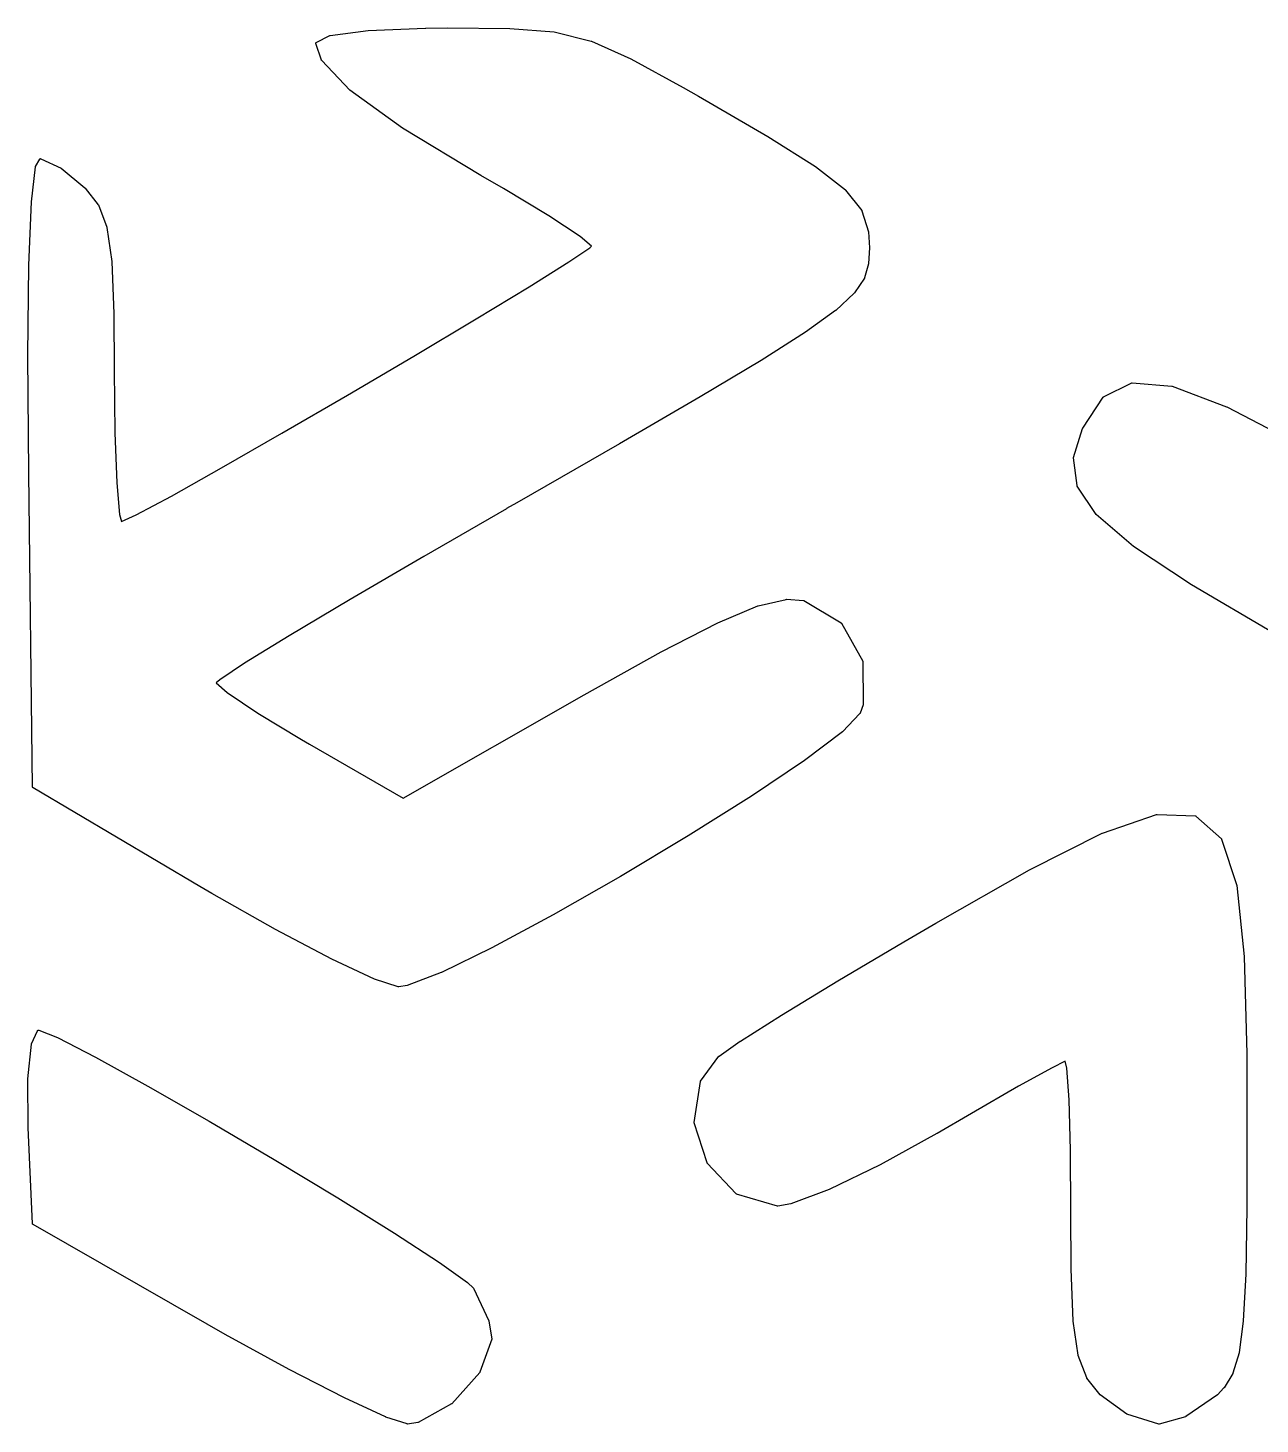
# Model space of a CAD drawing. Extents: x 175 to 215.1, y -115.1 to -74.9.
# Drawn here: x 174.99 to 182.18, y -83.07 to -74.93 of the extents above; entities that cross this region are included whole.
import ezdxf

# ---------------------------------------------------------------- set-up
doc = ezdxf.new("R2010")
doc.units = 0
doc.layers.add('BLACK', color=7, linetype='CONTINUOUS')

msp = doc.modelspace()

# ---------------------------------------------------------------- linework, layer by layer
at = {"layer": 'BLACK', "linetype": 'CONTINUOUS'}
for p, q in [((176.757, -74.9732), (176.978, -74.9442)), ((176.978, -74.9442), (177.313, -74.93)), ((176.978, -74.9442), (176.978, -74.9442)), ((176.978, -74.9442), (176.978, -74.9442)), ((176.978, -74.9442), (176.978, -74.9442)), ((177.313, -74.93), (177.314, -74.93)), ((177.314, -74.93), (177.441, -74.929)), ((177.314, -74.93), (177.314, -74.93)), ((177.314, -74.93), (177.314, -74.93)), ((177.441, -74.929), (177.441, -74.929)), ((177.441, -74.929), (177.803, -74.9322)), ((177.441, -74.929), (177.441, -74.929)), ((177.441, -74.929), (177.441, -74.929)), ((177.803, -74.9322), (177.803, -74.9322)), ((177.803, -74.9322), (177.803, -74.9322)), ((177.803, -74.9322), (177.803, -74.9322)), ((177.803, -74.9322), (178.062, -74.9524)), ((176.672, -75.0177), (176.673, -75.0173)), ((176.672, -75.018), (176.672, -75.0177)), ((176.672, -75.0182), (176.672, -75.018)), ((176.672, -75.0183), (176.672, -75.0182)), ((176.672, -75.0187), (176.672, -75.0183)), ((176.672, -75.019), (176.672, -75.0187)), ((176.672, -75.0191), (176.672, -75.019)), ((176.672, -75.0193), (176.672, -75.0191)), ((176.672, -75.0196), (176.672, -75.0193)), ((176.673, -75.02), (176.672, -75.0196)), ((176.673, -75.0155), (176.674, -75.0154)), ((176.673, -75.0156), (176.673, -75.0155)), ((176.673, -75.0159), (176.673, -75.0156)), ((176.673, -75.0162), (176.673, -75.0159)), ((176.673, -75.0163), (176.673, -75.0162)), ((176.673, -75.0164), (176.673, -75.0163)), ((176.673, -75.0168), (176.673, -75.0164)), ((176.673, -75.0171), (176.673, -75.0168)), ((176.673, -75.0172), (176.673, -75.0171)), ((176.673, -75.0173), (176.673, -75.0172)), ((176.673, -75.0201), (176.673, -75.02)), ((176.673, -75.0202), (176.673, -75.0201)), ((176.673, -75.0203), (176.673, -75.0202)), ((176.706, -75.1171), (176.673, -75.0203)), ((176.674, -75.0147), (176.675, -75.0145)), ((176.674, -75.0148), (176.674, -75.0147)), ((176.674, -75.0149), (176.674, -75.0148)), ((176.674, -75.0152), (176.674, -75.0149)), ((176.674, -75.0154), (176.674, -75.0152)), ((176.675, -75.0142), (176.755, -74.9737)), ((176.675, -75.0143), (176.675, -75.0142)), ((176.675, -75.0145), (176.675, -75.0143)), ((176.675, -75.0143), (176.675, -75.0143)), ((176.755, -74.9735), (176.756, -74.9734)), ((176.755, -74.9736), (176.755, -74.9735)), ((176.755, -74.9737), (176.755, -74.9736)), ((176.756, -74.9733), (176.756, -74.9732)), ((176.756, -74.9732), (176.757, -74.9732)), ((176.756, -74.9734), (176.756, -74.9733)), ((176.756, -74.9734), (176.756, -74.9734)), ((178.062, -74.9524), (178.062, -74.9524)), ((178.062, -74.9524), (178.063, -74.9525)), ((178.063, -74.9525), (178.063, -74.9526)), ((178.063, -74.9526), (178.278, -75.0058)), ((178.278, -75.0058), (178.278, -75.0058)), ((178.278, -75.0058), (178.279, -75.006)), ((178.279, -75.006), (178.279, -75.0061)), ((178.279, -75.0061), (178.51, -75.1084)), ((178.51, -75.1084), (178.51, -75.1084)), ((178.51, -75.1084), (178.51, -75.1085)), ((178.51, -75.1085), (178.51, -75.1086)), ((178.51, -75.1086), (178.815, -75.2758)), ((176.706, -75.1172), (176.706, -75.1171)), ((176.706, -75.1171), (176.706, -75.1171)), ((176.706, -75.1175), (176.706, -75.1172)), ((176.706, -75.1179), (176.706, -75.1175)), ((176.706, -75.118), (176.706, -75.1179)), ((176.707, -75.1184), (176.706, -75.118)), ((176.706, -75.118), (176.706, -75.118)), ((176.707, -75.1187), (176.707, -75.1184)), ((176.707, -75.1188), (176.707, -75.1187)), ((176.707, -75.1189), (176.707, -75.1188)), ((176.707, -75.1188), (176.707, -75.1188)), ((176.87, -75.2915), (176.707, -75.1189)), ((178.815, -75.2758), (178.815, -75.2758)), ((178.815, -75.2758), (178.815, -75.2758)), ((178.815, -75.2758), (178.815, -75.2758)), ((178.815, -75.2758), (178.904, -75.3269)), ((176.871, -75.2918), (176.87, -75.2915)), ((176.871, -75.2921), (176.871, -75.2918)), ((177.178, -75.513), (176.871, -75.2921)), ((176.871, -75.2921), (176.871, -75.2921)), ((178.904, -75.3269), (178.904, -75.3269)), ((178.904, -75.3269), (178.904, -75.3269)), ((178.904, -75.3269), (179.308, -75.5612)), ((177.178, -75.5131), (177.178, -75.513)), ((177.178, -75.5132), (177.178, -75.5131)), ((177.635, -75.7884), (177.178, -75.5132)), ((177.178, -75.5132), (177.178, -75.5132)), ((179.308, -75.5612), (179.308, -75.5612)), ((179.308, -75.5612), (179.308, -75.5613)), ((179.308, -75.5613), (179.308, -75.5613)), ((179.308, -75.5613), (179.586, -75.7366)), ((175.014, -75.9429), (175.039, -75.7391)), ((175.039, -75.7373), (175.063, -75.6936)), ((175.039, -75.7377), (175.039, -75.7373)), ((175.039, -75.738), (175.039, -75.7377)), ((175.039, -75.7381), (175.039, -75.738)), ((175.039, -75.7382), (175.039, -75.7381)), ((175.039, -75.7386), (175.039, -75.7382)), ((175.039, -75.739), (175.039, -75.7386)), ((175.039, -75.7391), (175.039, -75.739)), ((175.063, -75.6925), (175.064, -75.6923)), ((175.063, -75.6928), (175.063, -75.6925)), ((175.063, -75.6929), (175.063, -75.6928)), ((175.063, -75.693), (175.063, -75.6929)), ((175.063, -75.6933), (175.063, -75.693)), ((175.063, -75.6936), (175.063, -75.6933)), ((175.063, -75.6936), (175.063, -75.6936)), ((175.064, -75.6917), (175.065, -75.6916)), ((175.064, -75.6919), (175.064, -75.6917)), ((175.064, -75.6921), (175.064, -75.6919)), ((175.064, -75.6922), (175.064, -75.6921)), ((175.064, -75.6923), (175.064, -75.6922)), ((175.065, -75.6913), (175.066, -75.6912)), ((175.065, -75.6914), (175.065, -75.6913)), ((175.065, -75.6913), (175.065, -75.6913)), ((175.065, -75.6916), (175.065, -75.6914)), ((175.065, -75.6916), (175.065, -75.6916)), ((175.066, -75.6911), (175.066, -75.691)), ((175.066, -75.691), (175.067, -75.691)), ((175.066, -75.6912), (175.066, -75.6911)), ((175.066, -75.6911), (175.066, -75.6911)), ((175.067, -75.691), (175.067, -75.691)), ((175.067, -75.691), (175.067, -75.691)), ((175.067, -75.691), (175.067, -75.691)), ((175.067, -75.691), (175.068, -75.691)), ((175.068, -75.691), (175.068, -75.6911)), ((175.068, -75.6911), (175.068, -75.6911)), ((175.068, -75.6911), (175.068, -75.6912)), ((175.068, -75.6912), (175.069, -75.6912)), ((175.069, -75.6912), (175.069, -75.6914)), ((175.069, -75.6914), (175.069, -75.6915)), ((175.069, -75.6915), (175.187, -75.7462)), ((175.187, -75.7462), (175.187, -75.7462)), ((175.187, -75.7462), (175.187, -75.7463)), ((175.187, -75.7463), (175.188, -75.7463)), ((175.188, -75.7463), (175.188, -75.7465)), ((175.188, -75.7465), (175.188, -75.7467)), ((175.188, -75.7467), (175.188, -75.7468)), ((175.188, -75.7468), (175.188, -75.7469)), ((175.188, -75.7469), (175.326, -75.8615)), ((179.586, -75.7366), (179.586, -75.7366)), ((179.586, -75.7366), (179.586, -75.7368)), ((179.586, -75.7368), (179.586, -75.7369)), ((179.586, -75.7369), (179.76, -75.8737)), ((177.767, -75.8648), (177.635, -75.7884)), ((177.635, -75.7884), (177.635, -75.7884)), ((177.635, -75.7884), (177.635, -75.7884)), ((177.635, -75.7884), (177.635, -75.7884)), ((175.326, -75.8615), (175.326, -75.8619)), ((175.326, -75.8619), (175.327, -75.8622)), ((175.327, -75.8622), (175.404, -75.9595)), ((178.032, -76.0241), (177.767, -75.8648)), ((179.76, -75.8737), (179.76, -75.8738)), ((179.76, -75.8738), (179.76, -75.8738)), ((179.76, -75.8738), (179.761, -75.8739)), ((179.761, -75.8739), (179.761, -75.8742)), ((179.761, -75.8742), (179.761, -75.8745)), ((179.761, -75.8745), (179.761, -75.8745)), ((179.761, -75.8745), (179.761, -75.8746)), ((179.761, -75.8746), (179.856, -75.9935)), ((174.999, -76.3109), (175.014, -75.9433)), ((175.014, -75.9431), (175.014, -75.9429)), ((175.014, -75.9432), (175.014, -75.9431)), ((175.014, -75.9433), (175.014, -75.9432)), ((175.404, -75.9595), (175.404, -75.9595)), ((175.404, -75.9595), (175.404, -75.9597)), ((175.404, -75.9597), (175.404, -75.9599)), ((175.404, -75.9599), (175.404, -75.9601)), ((175.404, -75.9601), (175.404, -75.9603)), ((175.404, -75.9603), (175.405, -75.9606)), ((175.405, -75.9606), (175.405, -75.9608)), ((175.405, -75.9608), (175.454, -76.0907)), ((179.856, -75.9935), (179.856, -75.9936)), ((179.856, -75.9936), (179.856, -75.9939)), ((179.856, -75.9939), (179.856, -75.9942)), ((179.856, -75.9942), (179.856, -75.9943)), ((179.856, -75.9943), (179.856, -75.9944)), ((179.856, -75.9944), (179.856, -75.9948)), ((179.856, -75.9948), (179.857, -75.9951)), ((179.857, -75.9951), (179.894, -76.1168)), ((178.214, -76.1445), (178.032, -76.0241)), ((175.454, -76.0907), (175.454, -76.0908)), ((175.454, -76.0908), (175.454, -76.0908)), ((175.454, -76.0908), (175.454, -76.0909)), ((175.454, -76.0909), (175.455, -76.0913)), ((175.455, -76.0913), (175.455, -76.0917)), ((175.455, -76.0917), (175.455, -76.0918)), ((175.455, -76.0918), (175.455, -76.0918)), ((175.455, -76.0918), (175.483, -76.2906)), ((178.279, -76.2011), (178.214, -76.1445)), ((179.894, -76.1168), (179.894, -76.1168)), ((179.894, -76.1168), (179.894, -76.1169)), ((179.894, -76.1169), (179.894, -76.117)), ((179.894, -76.117), (179.894, -76.1174)), ((179.894, -76.1174), (179.894, -76.1178)), ((179.894, -76.1178), (179.894, -76.1179)), ((179.894, -76.1179), (179.895, -76.118)), ((179.895, -76.118), (179.9, -76.2107)), ((178.148, -76.2934), (178.27, -76.2102)), ((178.27, -76.2102), (178.279, -76.2011)), ((179.9, -76.2112), (179.895, -76.3023)), ((179.9, -76.2107), (179.9, -76.2108)), ((179.9, -76.2108), (179.9, -76.211)), ((179.9, -76.211), (179.9, -76.2112)), ((174.994, -76.8392), (174.999, -76.311)), ((174.999, -76.311), (174.999, -76.3109)), ((174.999, -76.3109), (174.999, -76.3109)), ((174.999, -76.311), (174.999, -76.311)), ((175.483, -76.2906), (175.483, -76.2907)), ((175.483, -76.2907), (175.483, -76.2909)), ((175.483, -76.2909), (175.483, -76.2911)), ((175.483, -76.2911), (175.495, -76.5951)), ((177.917, -76.4373), (178.148, -76.2934)), ((179.895, -76.3034), (179.872, -76.3863)), ((179.895, -76.3023), (179.895, -76.3023)), ((179.895, -76.3023), (179.895, -76.3024)), ((179.895, -76.3024), (179.895, -76.3024)), ((179.895, -76.3024), (179.895, -76.3028)), ((179.895, -76.3028), (179.895, -76.3033)), ((179.895, -76.3033), (179.895, -76.3033)), ((179.895, -76.3033), (179.895, -76.3034)), ((179.871, -76.3877), (179.813, -76.4739)), ((179.872, -76.3873), (179.871, -76.3875)), ((179.871, -76.3875), (179.871, -76.3877)), ((179.872, -76.3863), (179.872, -76.3864)), ((179.872, -76.3864), (179.872, -76.3866)), ((179.872, -76.3866), (179.872, -76.3869)), ((179.872, -76.3869), (179.872, -76.3871)), ((179.872, -76.3871), (179.872, -76.3873)), ((177.607, -76.6255), (177.917, -76.4373)), ((179.812, -76.4748), (179.704, -76.5756)), ((179.813, -76.4748), (179.812, -76.4748)), ((179.813, -76.4739), (179.813, -76.474)), ((179.813, -76.474), (179.813, -76.474)), ((179.813, -76.474), (179.813, -76.4741)), ((179.813, -76.4741), (179.813, -76.4744)), ((179.813, -76.4744), (179.813, -76.4747)), ((179.813, -76.4747), (179.813, -76.4748)), ((179.703, -76.576), (179.528, -76.7027)), ((179.704, -76.5756), (179.703, -76.5758)), ((179.703, -76.5758), (179.703, -76.576)), ((179.704, -76.5756), (179.704, -76.5756)), ((175.495, -76.5951), (175.495, -76.5952)), ((175.495, -76.5952), (175.495, -76.5952)), ((175.495, -76.5952), (175.495, -76.5953)), ((175.495, -76.5953), (175.497, -76.9236)), ((177.244, -76.8414), (177.607, -76.6255)), ((179.528, -76.7029), (179.27, -76.867)), ((179.528, -76.7027), (179.528, -76.7028)), ((179.528, -76.7028), (179.528, -76.7028)), ((179.528, -76.7028), (179.528, -76.7029)), ((174.994, -76.8393), (174.994, -76.8392)), ((174.994, -76.8392), (174.994, -76.8392)), ((174.994, -76.8392), (174.994, -76.8392)), ((174.999, -77.5249), (174.994, -76.8393)), ((176.858, -77.0689), (177.244, -76.8414)), ((177.244, -76.8414), (177.244, -76.8414)), ((179.27, -76.8671), (178.914, -77.08)), ((179.27, -76.867), (179.27, -76.8671)), ((179.27, -76.8671), (179.27, -76.8671)), ((179.27, -76.8671), (179.27, -76.8671)), ((175.497, -76.9236), (175.497, -76.9236)), ((175.497, -76.9236), (175.501, -77.2885)), ((181.265, -77.0802), (181.43, -76.9984)), ((181.43, -76.9981), (181.431, -76.998)), ((181.43, -76.9982), (181.43, -76.9981)), ((181.43, -76.9983), (181.43, -76.9982)), ((181.43, -76.9984), (181.43, -76.9983)), ((181.431, -76.998), (181.431, -76.9979)), ((181.431, -76.9979), (181.431, -76.9979)), ((181.431, -76.9979), (181.432, -76.9979)), ((181.431, -76.998), (181.431, -76.998)), ((181.432, -76.9979), (181.432, -76.9978)), ((181.432, -76.9978), (181.432, -76.9979)), ((181.432, -76.9979), (181.432, -76.9978)), ((181.432, -76.9978), (181.663, -77.0162)), ((181.663, -77.0162), (181.663, -77.0162)), ((181.663, -77.0162), (181.663, -77.0162)), ((181.663, -77.0162), (181.664, -77.0163)), ((181.664, -77.0163), (181.664, -77.0163)), ((181.664, -77.0163), (181.664, -77.0164)), ((181.664, -77.0164), (181.664, -77.0165)), ((181.664, -77.0165), (181.665, -77.0165)), ((181.665, -77.0165), (181.983, -77.137)), ((176.475, -77.2916), (176.858, -77.0689)), ((176.858, -77.0689), (176.858, -77.0689)), ((176.858, -77.0689), (176.858, -77.0689)), ((178.914, -77.08), (178.444, -77.353)), ((178.914, -77.08), (178.914, -77.08)), ((181.144, -77.2619), (181.263, -77.0819)), ((181.263, -77.0818), (181.264, -77.0816)), ((181.263, -77.0819), (181.263, -77.0818)), ((181.264, -77.0809), (181.265, -77.0807)), ((181.264, -77.0811), (181.264, -77.0809)), ((181.264, -77.0812), (181.264, -77.0811)), ((181.264, -77.0813), (181.264, -77.0812)), ((181.264, -77.0816), (181.264, -77.0813)), ((181.265, -77.0803), (181.265, -77.0802)), ((181.265, -77.0805), (181.265, -77.0803)), ((181.265, -77.0806), (181.265, -77.0805)), ((181.265, -77.0807), (181.265, -77.0806)), ((181.983, -77.137), (181.983, -77.137)), ((181.983, -77.137), (181.984, -77.1371)), ((181.984, -77.1371), (181.984, -77.1372)), ((181.984, -77.1372), (182.412, -77.3617)), ((175.501, -77.2885), (175.512, -77.5807)), ((176.123, -77.4932), (176.475, -77.2916)), ((176.475, -77.2916), (176.475, -77.2916)), ((181.091, -77.4334), (181.143, -77.2632)), ((181.143, -77.2631), (181.144, -77.263)), ((181.143, -77.2632), (181.143, -77.2631)), ((181.144, -77.2621), (181.144, -77.2619)), ((181.144, -77.2622), (181.144, -77.2621)), ((181.144, -77.2625), (181.144, -77.2622)), ((181.144, -77.2628), (181.144, -77.2625)), ((181.144, -77.263), (181.144, -77.2628)), ((178.444, -77.353), (177.844, -77.6974)), ((178.444, -77.353), (178.444, -77.353)), ((178.444, -77.353), (178.444, -77.353)), ((181.091, -77.4335), (181.091, -77.4334)), ((181.091, -77.4334), (181.091, -77.4334)), ((181.091, -77.4339), (181.091, -77.4335)), ((181.091, -77.4344), (181.091, -77.4339)), ((181.091, -77.4349), (181.091, -77.4344)), ((181.091, -77.4344), (181.091, -77.4344)), ((181.091, -77.4344), (181.091, -77.4344)), ((181.091, -77.4353), (181.091, -77.4349)), ((181.091, -77.4354), (181.091, -77.4353)), ((181.091, -77.4355), (181.091, -77.4354)), ((181.091, -77.4354), (181.091, -77.4354)), ((181.111, -77.5969), (181.091, -77.4355)), ((174.999, -77.525), (174.999, -77.5249)), ((175.021, -79.3539), (174.999, -77.525)), ((175.831, -77.6574), (176.123, -77.4932)), ((175.512, -77.5807), (175.528, -77.7648)), ((181.111, -77.5971), (181.111, -77.5969)), ((181.111, -77.5972), (181.111, -77.5971)), ((181.111, -77.5976), (181.111, -77.5972)), ((181.112, -77.5979), (181.111, -77.5976)), ((181.112, -77.598), (181.112, -77.5979)), ((181.112, -77.5982), (181.112, -77.598)), ((181.112, -77.5985), (181.112, -77.5982)), ((181.112, -77.5988), (181.112, -77.5985)), ((181.112, -77.5989), (181.112, -77.5988)), ((181.112, -77.599), (181.112, -77.5989)), ((181.112, -77.5991), (181.112, -77.599)), ((181.223, -77.7644), (181.112, -77.5991)), ((175.626, -77.7677), (175.831, -77.6574)), ((177.844, -77.6974), (177.785, -77.7311)), ((177.844, -77.6974), (177.844, -77.6974)), ((175.528, -77.7648), (175.54, -77.8058)), ((175.54, -77.8058), (175.626, -77.7677)), ((177.785, -77.7312), (177.303, -78.0094)), ((177.785, -77.7311), (177.785, -77.7312)), ((181.223, -77.7645), (181.223, -77.7644)), ((181.223, -77.7647), (181.223, -77.7645)), ((181.223, -77.7649), (181.223, -77.7647)), ((181.223, -77.7652), (181.223, -77.7649)), ((181.223, -77.7653), (181.223, -77.7652)), ((181.223, -77.7654), (181.223, -77.7653)), ((181.44, -77.9516), (181.223, -77.7654)), ((181.223, -77.7654), (181.223, -77.7654)), ((181.44, -77.9517), (181.44, -77.9516)), ((181.44, -77.9519), (181.44, -77.9517)), ((181.44, -77.952), (181.44, -77.9519)), ((181.779, -78.1758), (181.44, -77.952)), ((177.303, -78.0094), (176.873, -78.2606)), ((177.303, -78.0094), (177.303, -78.0094)), ((181.779, -78.1759), (181.779, -78.1758)), ((181.779, -78.176), (181.779, -78.1759)), ((181.779, -78.1759), (181.779, -78.1759)), ((182.255, -78.4545), (181.779, -78.176)), ((176.873, -78.2606), (176.518, -78.4724)), ((179.251, -78.298), (179.415, -78.2597)), ((179.415, -78.2597), (179.415, -78.2596)), ((179.415, -78.2596), (179.415, -78.2596)), ((179.415, -78.2596), (179.416, -78.2596)), ((179.415, -78.2597), (179.415, -78.2597)), ((179.416, -78.2596), (179.416, -78.2595)), ((179.416, -78.2595), (179.416, -78.2596)), ((179.416, -78.2596), (179.416, -78.2596)), ((179.416, -78.2596), (179.516, -78.2662)), ((179.516, -78.2662), (179.516, -78.2662)), ((179.516, -78.2662), (179.516, -78.2662)), ((179.516, -78.2662), (179.516, -78.2662)), ((179.516, -78.2662), (179.516, -78.2663)), ((179.516, -78.2663), (179.517, -78.2664)), ((179.517, -78.2664), (179.517, -78.2664)), ((179.517, -78.2664), (179.517, -78.2665)), ((179.517, -78.2665), (179.517, -78.2666)), ((179.517, -78.2666), (179.518, -78.2667)), ((179.518, -78.2667), (179.518, -78.2668)), ((179.518, -78.2668), (179.518, -78.2669)), ((179.518, -78.2669), (179.735, -78.3971)), ((179.016, -78.3968), (179.25, -78.2983)), ((179.25, -78.2983), (179.251, -78.2982)), ((179.251, -78.2981), (179.251, -78.298)), ((179.251, -78.2982), (179.251, -78.2981)), ((178.686, -78.566), (179.016, -78.397)), ((179.016, -78.3969), (179.016, -78.3968)), ((179.016, -78.397), (179.016, -78.3969)), ((179.016, -78.3969), (179.016, -78.3969)), ((179.735, -78.3971), (179.735, -78.3971)), ((179.735, -78.3971), (179.735, -78.3973)), ((179.735, -78.3973), (179.735, -78.3974)), ((179.735, -78.3974), (179.735, -78.3976)), ((179.735, -78.3976), (179.736, -78.3977)), ((179.736, -78.3977), (179.736, -78.3979)), ((179.736, -78.3979), (179.736, -78.3981)), ((179.736, -78.3981), (179.736, -78.3983)), ((179.736, -78.3983), (179.736, -78.3984)), ((179.736, -78.3984), (179.736, -78.3987)), ((179.736, -78.3987), (179.737, -78.3989)), ((179.737, -78.3989), (179.862, -78.6204)), ((176.518, -78.4724), (176.257, -78.6325)), ((178.238, -78.816), (178.686, -78.5661)), ((178.686, -78.5661), (178.686, -78.566)), ((178.686, -78.5661), (178.686, -78.5661)), ((178.686, -78.5661), (178.686, -78.5661)), ((176.257, -78.6325), (176.112, -78.7284)), ((179.862, -78.6204), (179.862, -78.6205)), ((179.862, -78.6205), (179.862, -78.6207)), ((179.862, -78.6207), (179.862, -78.6209)), ((179.862, -78.6209), (179.862, -78.6212)), ((179.862, -78.6212), (179.862, -78.6214)), ((179.862, -78.6214), (179.862, -78.6216)), ((179.862, -78.6216), (179.862, -78.6219)), ((179.862, -78.6219), (179.862, -78.6221)), ((179.862, -78.6221), (179.862, -78.6223)), ((179.862, -78.6223), (179.862, -78.6226)), ((179.862, -78.6226), (179.862, -78.6228)), ((179.862, -78.6228), (179.864, -78.8721)), ((176.112, -78.7284), (176.092, -78.7459)), ((176.092, -78.7459), (176.156, -78.8035)), ((176.156, -78.8035), (176.335, -78.923)), ((177.182, -79.418), (178.238, -78.816)), ((178.238, -78.816), (178.238, -78.816)), ((178.238, -78.816), (178.238, -78.816)), ((176.335, -78.923), (176.589, -79.077)), ((179.845, -78.9258), (179.743, -79.0319)), ((179.846, -78.9242), (179.845, -78.9244)), ((179.845, -78.9244), (179.845, -78.925)), ((179.845, -78.925), (179.845, -78.925)), ((179.845, -78.925), (179.845, -78.925)), ((179.845, -78.925), (179.845, -78.9253)), ((179.845, -78.9253), (179.845, -78.9258)), ((179.845, -78.9258), (179.845, -78.9258)), ((179.845, -78.9258), (179.845, -78.9258)), ((179.864, -78.8739), (179.846, -78.9241)), ((179.846, -78.9241), (179.846, -78.9241)), ((179.846, -78.9241), (179.846, -78.9241)), ((179.846, -78.9241), (179.846, -78.9242)), ((179.864, -78.8721), (179.864, -78.8722)), ((179.864, -78.8722), (179.864, -78.8726)), ((179.864, -78.8726), (179.864, -78.8729)), ((179.864, -78.8729), (179.864, -78.873)), ((179.864, -78.873), (179.864, -78.8732)), ((179.864, -78.8732), (179.864, -78.8735)), ((179.864, -78.8735), (179.864, -78.8739)), ((176.589, -79.077), (176.636, -79.1038)), ((179.743, -79.0324), (179.522, -79.1984)), ((179.743, -79.0319), (179.743, -79.0319)), ((179.743, -79.0319), (179.743, -79.0322)), ((179.743, -79.0322), (179.743, -79.0324)), ((176.636, -79.1038), (177.182, -79.418)), ((179.522, -79.1986), (179.212, -79.4063)), ((179.522, -79.1984), (179.522, -79.1984)), ((179.522, -79.1984), (179.522, -79.1985)), ((179.522, -79.1985), (179.522, -79.1986)), ((175.021, -79.354), (175.021, -79.3539)), ((175.021, -79.3541), (175.021, -79.354)), ((175.021, -79.3545), (175.021, -79.3541)), ((175.021, -79.3549), (175.021, -79.3545)), ((175.021, -79.355), (175.021, -79.3549)), ((175.021, -79.3551), (175.021, -79.355)), ((175.022, -79.3554), (175.021, -79.3551)), ((175.022, -79.3558), (175.022, -79.3554)), ((175.022, -79.3559), (175.022, -79.3558)), ((175.022, -79.356), (175.022, -79.3559)), ((175.022, -79.3563), (175.022, -79.356)), ((175.022, -79.3567), (175.022, -79.3563)), ((175.022, -79.3568), (175.022, -79.3567)), ((175.022, -79.3567), (175.022, -79.3567)), ((175.023, -79.3571), (175.022, -79.3568)), ((175.023, -79.3574), (175.023, -79.3571)), ((175.023, -79.3575), (175.023, -79.3574)), ((175.023, -79.3578), (175.023, -79.3575)), ((175.023, -79.3575), (175.023, -79.3575)), ((175.024, -79.358), (175.023, -79.3578)), ((175.024, -79.3581), (175.024, -79.358)), ((175.024, -79.3582), (175.024, -79.3581)), ((175.024, -79.3581), (175.024, -79.3581)), ((175.997, -79.9339), (175.024, -79.3582)), ((179.212, -79.4064), (178.844, -79.6376)), ((179.212, -79.4063), (179.212, -79.4063)), ((179.212, -79.4063), (179.212, -79.4063)), ((179.212, -79.4063), (179.212, -79.4064)), ((181.259, -79.6224), (181.575, -79.5145)), ((181.575, -79.5144), (181.576, -79.5143)), ((181.575, -79.5145), (181.575, -79.5144)), ((181.575, -79.5145), (181.575, -79.5145)), ((181.576, -79.5143), (181.577, -79.5142)), ((181.576, -79.5143), (181.576, -79.5143)), ((181.576, -79.5143), (181.576, -79.5143)), ((181.576, -79.5143), (181.576, -79.5143)), ((181.577, -79.5142), (181.801, -79.522)), ((181.801, -79.522), (181.801, -79.522)), ((181.801, -79.522), (181.802, -79.5221)), ((181.802, -79.5221), (181.802, -79.5221)), ((181.802, -79.5221), (181.802, -79.5221)), ((181.802, -79.5221), (181.802, -79.5222)), ((181.802, -79.5222), (181.803, -79.5222)), ((181.803, -79.5222), (181.803, -79.5223)), ((181.803, -79.5223), (181.803, -79.5224)), ((181.803, -79.5224), (181.803, -79.5225)), ((181.803, -79.5225), (181.803, -79.5226)), ((181.803, -79.5226), (181.804, -79.5227)), ((181.804, -79.5227), (181.804, -79.5229)), ((181.804, -79.5229), (181.804, -79.523)), ((181.804, -79.523), (181.804, -79.5231)), ((181.804, -79.5231), (181.804, -79.5233)), ((181.804, -79.5233), (181.953, -79.6564)), ((178.844, -79.6377), (178.449, -79.8743)), ((178.844, -79.6376), (178.844, -79.6377)), ((178.844, -79.6377), (178.844, -79.6377)), ((178.844, -79.6377), (178.844, -79.6377)), ((180.834, -79.8365), (181.258, -79.6227)), ((181.258, -79.6226), (181.259, -79.6225)), ((181.258, -79.6227), (181.258, -79.6226)), ((181.259, -79.6225), (181.259, -79.6224)), ((181.953, -79.6564), (181.953, -79.6565)), ((181.953, -79.6565), (181.953, -79.6567)), ((181.953, -79.6567), (181.953, -79.6569)), ((181.953, -79.6569), (181.953, -79.6571)), ((181.953, -79.6571), (181.954, -79.6572)), ((181.954, -79.6572), (181.954, -79.6575)), ((181.954, -79.6575), (181.954, -79.6577)), ((181.954, -79.6577), (181.954, -79.6579)), ((181.954, -79.6579), (181.954, -79.658)), ((181.954, -79.658), (181.954, -79.6583)), ((181.954, -79.6583), (181.954, -79.6586)), ((181.954, -79.6586), (182.042, -79.9268)), ((178.449, -79.8743), (178.057, -80.0981)), ((178.449, -79.8743), (178.449, -79.8743)), ((178.449, -79.8743), (178.449, -79.8743)), ((178.449, -79.8743), (178.449, -79.8743)), ((180.288, -80.1468), (180.834, -79.8367)), ((180.834, -79.8366), (180.834, -79.8365)), ((180.834, -79.8367), (180.834, -79.8366)), ((180.834, -79.8366), (180.834, -79.8366)), ((176.066, -79.9745), (175.997, -79.9339)), ((175.997, -79.9339), (175.997, -79.9339)), ((175.997, -79.9339), (175.997, -79.9339)), ((176.067, -79.9745), (176.066, -79.9745)), ((176.066, -79.9745), (176.066, -79.9745)), ((176.067, -79.9746), (176.067, -79.9745)), ((176.438, -80.1847), (176.067, -79.9746)), ((182.042, -79.9268), (182.042, -79.9269)), ((182.042, -79.9269), (182.042, -79.9269)), ((182.042, -79.9269), (182.042, -79.9269)), ((182.042, -79.9269), (182.042, -79.9269)), ((182.042, -79.9269), (182.042, -79.9278)), ((182.042, -79.9278), (182.042, -79.9278)), ((182.042, -79.9278), (182.042, -79.9278)), ((182.042, -79.9278), (182.086, -80.3408)), ((178.056, -80.0982), (177.698, -80.2909)), ((178.057, -80.0981), (178.056, -80.0982)), ((178.056, -80.0982), (178.056, -80.0982)), ((178.056, -80.0982), (178.056, -80.0982)), ((180.101, -80.2552), (180.287, -80.1468)), ((180.287, -80.1468), (180.287, -80.1468)), ((180.287, -80.1468), (180.288, -80.1468)), ((176.438, -80.1848), (176.438, -80.1847)), ((176.438, -80.1847), (176.438, -80.1847)), ((176.438, -80.1847), (176.438, -80.1847)), ((176.765, -80.3566), (176.438, -80.1848)), ((177.698, -80.291), (177.405, -80.4346)), ((177.698, -80.2909), (177.698, -80.291)), ((177.698, -80.291), (177.698, -80.291)), ((177.698, -80.291), (177.698, -80.291)), ((179.716, -80.4832), (180.101, -80.2552)), ((180.101, -80.2552), (180.101, -80.2552)), ((180.101, -80.2552), (180.101, -80.2552)), ((176.765, -80.3567), (176.765, -80.3566)), ((176.765, -80.3566), (176.765, -80.3566)), ((177.015, -80.4734), (176.765, -80.3567)), ((176.765, -80.3567), (176.765, -80.3567)), ((182.086, -80.3408), (182.086, -80.3409)), ((182.086, -80.3409), (182.086, -80.3411)), ((182.086, -80.3411), (182.086, -80.3412)), ((182.086, -80.3412), (182.1, -80.9087)), ((177.015, -80.4735), (177.015, -80.4734)), ((177.015, -80.4736), (177.015, -80.4735)), ((177.153, -80.5185), (177.015, -80.4736)), ((177.015, -80.4736), (177.015, -80.4736)), ((177.404, -80.4348), (177.206, -80.5109)), ((177.405, -80.4346), (177.404, -80.4347)), ((177.404, -80.4347), (177.404, -80.4348)), ((177.405, -80.4346), (177.405, -80.4346)), ((179.388, -80.6826), (179.716, -80.4832)), ((179.716, -80.4832), (179.716, -80.4832)), ((179.716, -80.4832), (179.716, -80.4832)), ((177.154, -80.5185), (177.153, -80.5185)), ((177.153, -80.5185), (177.153, -80.5185)), ((177.154, -80.5186), (177.154, -80.5185)), ((177.154, -80.5187), (177.154, -80.5186)), ((177.155, -80.5187), (177.154, -80.5187)), ((177.154, -80.5187), (177.154, -80.5187)), ((177.154, -80.5187), (177.154, -80.5187)), ((177.156, -80.5186), (177.155, -80.5187)), ((177.155, -80.5187), (177.155, -80.5187)), ((177.155, -80.5187), (177.155, -80.5187)), ((177.155, -80.5187), (177.155, -80.5187)), ((177.205, -80.5112), (177.156, -80.5186)), ((177.206, -80.5111), (177.205, -80.5112)), ((177.205, -80.5112), (177.205, -80.5112)), ((177.205, -80.5112), (177.205, -80.5112)), ((177.206, -80.5109), (177.206, -80.5109)), ((177.206, -80.5109), (177.206, -80.5109)), ((177.206, -80.5109), (177.206, -80.511)), ((177.206, -80.511), (177.206, -80.5111)), ((179.148, -80.835), (179.388, -80.6827)), ((179.388, -80.6827), (179.388, -80.6826)), ((179.388, -80.6826), (179.388, -80.6826)), ((179.388, -80.6826), (179.388, -80.6826)), ((175.014, -80.8506), (175.05, -80.7739)), ((175.05, -80.7736), (175.051, -80.7733)), ((175.05, -80.7738), (175.05, -80.7736)), ((175.05, -80.7739), (175.05, -80.7738)), ((175.051, -80.7723), (175.052, -80.7721)), ((175.051, -80.7724), (175.051, -80.7723)), ((175.051, -80.7725), (175.051, -80.7724)), ((175.051, -80.7728), (175.051, -80.7725)), ((175.051, -80.773), (175.051, -80.7728)), ((175.051, -80.7732), (175.051, -80.773)), ((175.051, -80.7733), (175.051, -80.7732)), ((175.052, -80.7716), (175.053, -80.7714)), ((175.052, -80.7717), (175.052, -80.7716)), ((175.052, -80.7718), (175.052, -80.7717)), ((175.052, -80.7719), (175.052, -80.7718)), ((175.052, -80.7721), (175.052, -80.7719)), ((175.053, -80.7712), (175.054, -80.7711)), ((175.053, -80.7713), (175.053, -80.7712)), ((175.053, -80.7714), (175.053, -80.7713)), ((175.053, -80.7714), (175.053, -80.7714)), ((175.054, -80.7711), (175.054, -80.771)), ((175.054, -80.771), (175.054, -80.771)), ((175.054, -80.771), (175.055, -80.771)), ((175.054, -80.7711), (175.054, -80.7711)), ((175.055, -80.771), (175.055, -80.771)), ((175.055, -80.771), (175.055, -80.7711)), ((175.055, -80.771), (175.055, -80.771)), ((175.055, -80.7711), (175.056, -80.7711)), ((175.056, -80.7711), (175.056, -80.7711)), ((175.056, -80.7711), (175.056, -80.7712)), ((175.056, -80.7712), (175.056, -80.7713)), ((175.056, -80.7713), (175.057, -80.7713)), ((175.057, -80.7713), (175.166, -80.8135)), ((174.994, -81.0542), (175.014, -80.8523)), ((175.014, -80.851), (175.014, -80.8506)), ((175.014, -80.8513), (175.014, -80.851)), ((175.014, -80.8514), (175.014, -80.8513)), ((175.014, -80.8516), (175.014, -80.8514)), ((175.014, -80.8519), (175.014, -80.8516)), ((175.014, -80.8522), (175.014, -80.8519)), ((175.014, -80.8523), (175.014, -80.8522)), ((175.166, -80.8135), (175.166, -80.8135)), ((175.166, -80.8135), (175.166, -80.8136)), ((175.166, -80.8136), (175.166, -80.8137)), ((175.166, -80.8137), (175.389, -80.9281)), ((179.024, -80.9222), (179.147, -80.8352)), ((179.147, -80.8352), (179.147, -80.8351)), ((179.147, -80.8351), (179.148, -80.8351)), ((179.148, -80.8351), (179.148, -80.835)), ((175.389, -80.9281), (175.389, -80.9282)), ((175.389, -80.9282), (175.389, -80.9282)), ((175.389, -80.9282), (175.389, -80.9282)), ((175.389, -80.9282), (175.694, -81.0969)), ((178.916, -81.0686), (179.023, -80.9233)), ((179.023, -80.9227), (179.024, -80.9225)), ((179.023, -80.9228), (179.023, -80.9227)), ((179.023, -80.923), (179.023, -80.9228)), ((179.023, -80.9232), (179.023, -80.923)), ((179.023, -80.9233), (179.023, -80.9232)), ((179.024, -80.9223), (179.024, -80.9222)), ((179.024, -80.9225), (179.024, -80.9223)), ((181.042, -80.9526), (180.965, -80.99)), ((181.052, -80.993), (181.042, -80.9526)), ((182.1, -80.9087), (182.1, -80.9088)), ((182.1, -80.9088), (182.1, -80.9088)), ((182.1, -80.9088), (182.1, -80.9088)), ((182.1, -80.9088), (182.101, -81.2695)), ((174.994, -81.0544), (174.994, -81.0542)), ((174.994, -81.0546), (174.994, -81.0544)), ((180.965, -80.99), (180.77, -81.0981)), ((181.064, -81.1773), (181.052, -80.993)), ((174.994, -81.0547), (174.994, -81.0546)), ((174.996, -81.338), (174.994, -81.0547)), ((175.694, -81.0969), (175.694, -81.097)), ((175.694, -81.097), (175.694, -81.097)), ((175.694, -81.097), (176.051, -81.302)), ((178.878, -81.3087), (178.915, -81.0708)), ((178.915, -81.069), (178.916, -81.0688)), ((178.915, -81.0692), (178.915, -81.069)), ((178.915, -81.0695), (178.915, -81.0692)), ((178.915, -81.0696), (178.915, -81.0695)), ((178.915, -81.0698), (178.915, -81.0696)), ((178.915, -81.0701), (178.915, -81.0698)), ((178.915, -81.0704), (178.915, -81.0701)), ((178.915, -81.0706), (178.915, -81.0704)), ((178.915, -81.0708), (178.915, -81.0706)), ((178.915, -81.0708), (178.915, -81.0708)), ((178.916, -81.0688), (178.916, -81.0686)), ((180.77, -81.0981), (180.495, -81.2559)), ((181.072, -81.4695), (181.064, -81.1773)), ((180.495, -81.2559), (180.295, -81.373)), ((182.101, -81.2695), (182.1, -81.8024)), ((182.101, -81.2695), (182.101, -81.2695)), ((174.996, -81.3381), (174.996, -81.338)), ((174.996, -81.338), (174.996, -81.338)), ((174.996, -81.3382), (174.996, -81.3381)), ((175.021, -81.9001), (174.996, -81.3382)), ((176.051, -81.302), (176.051, -81.302)), ((176.051, -81.302), (176.051, -81.302)), ((176.051, -81.302), (176.43, -81.5253)), ((178.878, -81.3089), (178.878, -81.3087)), ((178.878, -81.309), (178.878, -81.3089)), ((178.878, -81.3094), (178.878, -81.309)), ((178.878, -81.3097), (178.878, -81.3094)), ((178.878, -81.3099), (178.878, -81.3097)), ((178.878, -81.31), (178.878, -81.3099)), ((178.878, -81.3103), (178.878, -81.31)), ((178.879, -81.3107), (178.878, -81.3103)), ((178.879, -81.3108), (178.879, -81.3107)), ((178.879, -81.311), (178.879, -81.3108)), ((178.954, -81.5447), (178.879, -81.311)), ((178.879, -81.311), (178.879, -81.311)), ((180.294, -81.373), (179.963, -81.5559)), ((180.295, -81.373), (180.294, -81.373)), ((180.294, -81.373), (180.294, -81.373)), ((180.294, -81.373), (180.294, -81.373)), ((176.43, -81.5253), (176.43, -81.5254)), ((176.43, -81.5254), (176.43, -81.5254)), ((176.43, -81.5254), (176.8, -81.749)), ((181.075, -81.8343), (181.072, -81.4695)), ((178.954, -81.5448), (178.954, -81.5447)), ((178.954, -81.5449), (178.954, -81.5448)), ((178.955, -81.5453), (178.954, -81.5449)), ((178.955, -81.5456), (178.955, -81.5453)), ((178.955, -81.5457), (178.955, -81.5456)), ((178.955, -81.5458), (178.955, -81.5457)), ((178.955, -81.5461), (178.955, -81.5458)), ((178.955, -81.5464), (178.955, -81.5461)), ((178.955, -81.5465), (178.955, -81.5464)), ((178.955, -81.5466), (178.955, -81.5465)), ((179.123, -81.7246), (178.955, -81.5466)), ((178.955, -81.5466), (178.955, -81.5466)), ((179.963, -81.556), (179.665, -81.6992)), ((179.963, -81.5559), (179.963, -81.5559)), ((179.963, -81.5559), (179.963, -81.556)), ((179.963, -81.556), (179.963, -81.556)), ((179.665, -81.6993), (179.443, -81.7831)), ((179.665, -81.6992), (179.665, -81.6992)), ((179.665, -81.6992), (179.665, -81.6993)), ((179.665, -81.6993), (179.665, -81.6993)), ((176.8, -81.749), (176.8, -81.749)), ((176.8, -81.749), (177.131, -81.9549)), ((179.123, -81.7248), (179.123, -81.7246)), ((179.123, -81.7251), (179.123, -81.7248)), ((179.124, -81.7252), (179.123, -81.7251)), ((179.124, -81.7253), (179.124, -81.7252)), ((179.124, -81.7254), (179.124, -81.7253)), ((179.124, -81.7256), (179.124, -81.7254)), ((179.124, -81.7257), (179.124, -81.7256)), ((179.125, -81.7258), (179.124, -81.7257)), ((179.125, -81.7259), (179.125, -81.7258)), ((179.125, -81.726), (179.125, -81.7259)), ((179.364, -81.7968), (179.125, -81.726)), ((179.125, -81.726), (179.125, -81.726)), ((179.442, -81.7833), (179.367, -81.7969)), ((179.443, -81.7831), (179.442, -81.7832)), ((179.442, -81.7832), (179.442, -81.7833)), ((179.443, -81.7831), (179.443, -81.7831)), ((179.365, -81.7968), (179.364, -81.7968)), ((179.365, -81.7969), (179.365, -81.7968)), ((179.365, -81.797), (179.365, -81.7969)), ((179.365, -81.7969), (179.365, -81.7969)), ((179.366, -81.797), (179.365, -81.797)), ((179.367, -81.7969), (179.366, -81.7969)), ((179.366, -81.7969), (179.366, -81.797)), ((179.366, -81.797), (179.366, -81.797)), ((179.366, -81.797), (179.366, -81.797)), ((179.366, -81.797), (179.366, -81.797)), ((179.367, -81.7969), (179.367, -81.7969)), ((181.075, -81.8344), (181.075, -81.8343)), ((181.077, -82.1627), (181.075, -81.8344)), ((182.1, -81.8025), (182.094, -82.1924)), ((182.1, -81.8024), (182.1, -81.8024)), ((182.1, -81.8024), (182.1, -81.8025)), ((175.021, -81.9002), (175.021, -81.9001)), ((175.021, -81.9001), (175.021, -81.9001)), ((175.021, -81.9006), (175.021, -81.9002)), ((175.021, -81.9011), (175.021, -81.9006)), ((175.022, -81.9015), (175.021, -81.9011)), ((175.021, -81.9011), (175.021, -81.9011)), ((175.021, -81.9011), (175.021, -81.9011)), ((175.022, -81.902), (175.022, -81.9015)), ((175.022, -81.9024), (175.022, -81.902)), ((175.022, -81.902), (175.022, -81.902)), ((175.022, -81.902), (175.022, -81.902)), ((175.022, -81.9028), (175.022, -81.9024)), ((175.022, -81.9029), (175.022, -81.9028)), ((175.022, -81.9028), (175.022, -81.9028)), ((175.023, -81.9032), (175.022, -81.9029)), ((175.023, -81.9035), (175.023, -81.9032)), ((175.023, -81.9036), (175.023, -81.9035)), ((175.023, -81.9039), (175.023, -81.9036)), ((175.023, -81.9036), (175.023, -81.9036)), ((175.024, -81.9041), (175.023, -81.9039)), ((175.024, -81.9042), (175.024, -81.9041)), ((175.024, -81.9041), (175.024, -81.9041)), ((176.04, -82.4849), (175.024, -81.9042)), ((175.024, -81.9042), (175.024, -81.9042)), ((177.131, -81.9549), (177.131, -81.9549)), ((177.131, -81.9549), (177.132, -81.9549)), ((177.132, -81.9549), (177.132, -81.9549)), ((177.132, -81.9549), (177.394, -82.1251)), ((177.394, -82.1251), (177.394, -82.1251)), ((177.394, -82.1251), (177.394, -82.1252)), ((177.394, -82.1252), (177.394, -82.1252)), ((177.394, -82.1252), (177.556, -82.2417)), ((181.077, -82.1628), (181.077, -82.1627)), ((181.077, -82.1629), (181.077, -82.1628)), ((181.077, -82.1628), (181.077, -82.1628)), ((181.089, -82.4669), (181.077, -82.1629)), ((182.094, -82.1926), (182.08, -82.4661)), ((182.094, -82.1924), (182.094, -82.1925)), ((182.094, -82.1925), (182.094, -82.1925)), ((182.094, -82.1925), (182.094, -82.1926)), ((177.556, -82.2417), (177.556, -82.2417)), ((177.556, -82.2417), (177.557, -82.2419)), ((177.557, -82.2419), (177.557, -82.2421)), ((177.557, -82.2421), (177.591, -82.2741)), ((177.591, -82.2741), (177.591, -82.2742)), ((177.591, -82.2742), (177.591, -82.2745)), ((177.591, -82.2745), (177.592, -82.2748)), ((177.592, -82.2748), (177.592, -82.2749)), ((177.592, -82.2749), (177.592, -82.2749)), ((177.592, -82.2749), (177.592, -82.2753)), ((177.592, -82.2753), (177.592, -82.2756)), ((177.592, -82.2756), (177.682, -82.466)), ((176.04, -82.485), (176.04, -82.4849)), ((176.144, -82.5442), (176.04, -82.485)), ((177.682, -82.466), (177.682, -82.4661)), ((177.682, -82.4661), (177.682, -82.4663)), ((177.682, -82.4663), (177.682, -82.4665)), ((177.682, -82.4665), (177.682, -82.4667)), ((177.682, -82.4667), (177.682, -82.467)), ((177.682, -82.467), (177.682, -82.4672)), ((177.682, -82.4672), (177.682, -82.4674)), ((177.682, -82.4674), (177.698, -82.5694)), ((181.089, -82.4671), (181.089, -82.4669)), ((181.089, -82.4673), (181.089, -82.4671)), ((181.089, -82.4674), (181.089, -82.4673)), ((181.117, -82.6662), (181.089, -82.4674)), ((182.08, -82.4665), (182.057, -82.6501)), ((182.08, -82.4661), (182.08, -82.4662)), ((182.08, -82.4662), (182.08, -82.4664)), ((182.08, -82.4664), (182.08, -82.4665)), ((176.518, -82.7489), (176.144, -82.5442)), ((176.144, -82.5442), (176.144, -82.5442)), ((176.144, -82.5442), (176.144, -82.5442)), ((177.698, -82.5719), (177.629, -82.7643)), ((177.698, -82.5694), (177.698, -82.5695)), ((177.698, -82.5695), (177.698, -82.5697)), ((177.698, -82.5697), (177.698, -82.5699)), ((177.698, -82.5699), (177.698, -82.5702)), ((177.698, -82.5702), (177.698, -82.5704)), ((177.698, -82.5704), (177.698, -82.5707)), ((177.698, -82.5707), (177.698, -82.5709)), ((177.698, -82.5709), (177.698, -82.5712)), ((177.698, -82.5712), (177.698, -82.5714)), ((177.698, -82.5714), (177.698, -82.5716)), ((177.698, -82.5716), (177.698, -82.5719)), ((181.117, -82.6663), (181.117, -82.6662)), ((181.117, -82.6662), (181.117, -82.6662)), ((181.117, -82.6667), (181.117, -82.6663)), ((181.118, -82.6671), (181.117, -82.6667)), ((181.118, -82.6672), (181.118, -82.6671)), ((181.118, -82.6673), (181.118, -82.6672)), ((181.118, -82.6672), (181.118, -82.6672)), ((181.167, -82.7972), (181.118, -82.6673)), ((182.057, -82.6509), (182.02, -82.771)), ((182.057, -82.6501), (182.057, -82.6502)), ((182.057, -82.6502), (182.057, -82.6506)), ((182.057, -82.6506), (182.057, -82.6509)), ((176.84, -82.9146), (176.518, -82.7489)), ((176.518, -82.7489), (176.518, -82.7489)), ((176.518, -82.7489), (176.518, -82.7489)), ((176.518, -82.7489), (176.518, -82.7489)), ((177.628, -82.766), (177.465, -82.9485)), ((177.629, -82.7657), (177.628, -82.766)), ((177.629, -82.7643), (177.629, -82.7644)), ((177.629, -82.7644), (177.629, -82.7648)), ((177.629, -82.7648), (177.629, -82.7652)), ((177.629, -82.7652), (177.629, -82.7652)), ((177.629, -82.7652), (177.629, -82.7653)), ((177.629, -82.7653), (177.629, -82.7657)), ((181.167, -82.7974), (181.167, -82.7972)), ((181.168, -82.7976), (181.167, -82.7974)), ((181.168, -82.7979), (181.168, -82.7976)), ((181.168, -82.7981), (181.168, -82.7979)), ((181.168, -82.7983), (181.168, -82.7981)), ((181.168, -82.7985), (181.168, -82.7983)), ((181.245, -82.8958), (181.168, -82.7985)), ((181.168, -82.7985), (181.168, -82.7985)), ((182.02, -82.7722), (181.968, -82.8551)), ((182.02, -82.771), (182.02, -82.771)), ((182.02, -82.771), (182.02, -82.7712)), ((182.02, -82.7712), (182.02, -82.7713)), ((182.02, -82.7713), (182.02, -82.7716)), ((182.02, -82.7716), (182.02, -82.7719)), ((182.02, -82.7719), (182.02, -82.772)), ((182.02, -82.772), (182.02, -82.7722)), ((176.84, -82.9147), (176.84, -82.9146)), ((176.84, -82.9146), (176.84, -82.9146)), ((177.079, -83.0257), (176.84, -82.9147)), ((176.84, -82.9147), (176.84, -82.9147)), ((181.246, -82.8959), (181.245, -82.8958)), ((181.246, -82.896), (181.246, -82.8959)), ((181.246, -82.8962), (181.246, -82.896)), ((181.246, -82.8965), (181.246, -82.8962)), ((181.246, -82.8966), (181.246, -82.8965)), ((181.246, -82.8967), (181.246, -82.8966)), ((181.401, -83.0086), (181.246, -82.8967)), ((181.246, -82.8967), (181.246, -82.8967)), ((181.929, -82.8968), (181.745, -83.0236)), ((181.93, -82.8968), (181.929, -82.8968)), ((181.967, -82.8559), (181.93, -82.8961)), ((181.93, -82.8961), (181.93, -82.8961)), ((181.93, -82.8961), (181.93, -82.8961)), ((181.93, -82.8961), (181.93, -82.8962)), ((181.93, -82.8962), (181.93, -82.8964)), ((181.93, -82.8964), (181.93, -82.8967)), ((181.93, -82.8967), (181.93, -82.8968)), ((181.968, -82.8555), (181.967, -82.8559)), ((181.968, -82.8551), (181.968, -82.8552)), ((181.968, -82.8552), (181.968, -82.8555)), ((177.464, -82.9496), (177.269, -83.0577)), ((177.465, -82.9488), (177.464, -82.949)), ((177.464, -82.949), (177.464, -82.9491)), ((177.464, -82.9491), (177.464, -82.9492)), ((177.464, -82.9492), (177.464, -82.9494)), ((177.464, -82.9494), (177.464, -82.9496)), ((177.465, -82.9485), (177.465, -82.9486)), ((177.465, -82.9486), (177.465, -82.9488)), ((177.08, -83.0257), (177.079, -83.0257)), ((177.08, -83.0259), (177.08, -83.0257)), ((177.205, -83.0664), (177.08, -83.0259)), ((177.08, -83.0259), (177.08, -83.0259)), ((177.205, -83.0665), (177.205, -83.0664)), ((177.206, -83.0666), (177.205, -83.0665)), ((177.205, -83.0665), (177.205, -83.0665)), ((177.206, -83.0667), (177.206, -83.0666)), ((177.207, -83.0667), (177.206, -83.0667)), ((177.206, -83.0667), (177.206, -83.0667)), ((177.206, -83.0667), (177.206, -83.0667)), ((177.268, -83.0583), (177.207, -83.0666)), ((177.207, -83.0666), (177.207, -83.0666)), ((177.207, -83.0666), (177.207, -83.0667)), ((177.207, -83.0667), (177.207, -83.0667)), ((177.207, -83.0667), (177.207, -83.0667)), ((177.269, -83.0581), (177.268, -83.0581)), ((177.268, -83.0581), (177.268, -83.0581)), ((177.268, -83.0581), (177.268, -83.0582)), ((177.268, -83.0582), (177.268, -83.0583)), ((177.269, -83.0577), (177.269, -83.0577)), ((177.269, -83.0577), (177.269, -83.0579)), ((177.269, -83.0579), (177.269, -83.0581)), ((181.401, -83.0087), (181.401, -83.0086)), ((181.401, -83.0089), (181.401, -83.0087)), ((181.401, -83.009), (181.401, -83.0089)), ((181.402, -83.0091), (181.401, -83.009)), ((181.402, -83.0092), (181.402, -83.0091)), ((181.402, -83.0093), (181.402, -83.0092)), ((181.587, -83.0668), (181.402, -83.0093)), ((181.402, -83.0093), (181.402, -83.0093)), ((181.587, -83.0669), (181.587, -83.0668)), ((181.587, -83.067), (181.587, -83.0669)), ((181.588, -83.067), (181.587, -83.067)), ((181.587, -83.067), (181.587, -83.067)), ((181.587, -83.067), (181.587, -83.067)), ((181.589, -83.0669), (181.588, -83.067)), ((181.588, -83.067), (181.588, -83.067)), ((181.588, -83.067), (181.588, -83.067)), ((181.588, -83.067), (181.588, -83.067)), ((181.744, -83.0243), (181.589, -83.0668)), ((181.589, -83.0668), (181.589, -83.0668)), ((181.589, -83.0668), (181.589, -83.0669)), ((181.745, -83.024), (181.744, -83.0241)), ((181.744, -83.0241), (181.744, -83.0241)), ((181.744, -83.0241), (181.744, -83.0242)), ((181.744, -83.0242), (181.744, -83.0243)), ((181.745, -83.0236), (181.745, -83.0237)), ((181.745, -83.0237), (181.745, -83.0238)), ((181.745, -83.0238), (181.745, -83.024))]:
    msp.add_line(p, q, dxfattribs=at)

doc.saveas('drawing.dxf')
